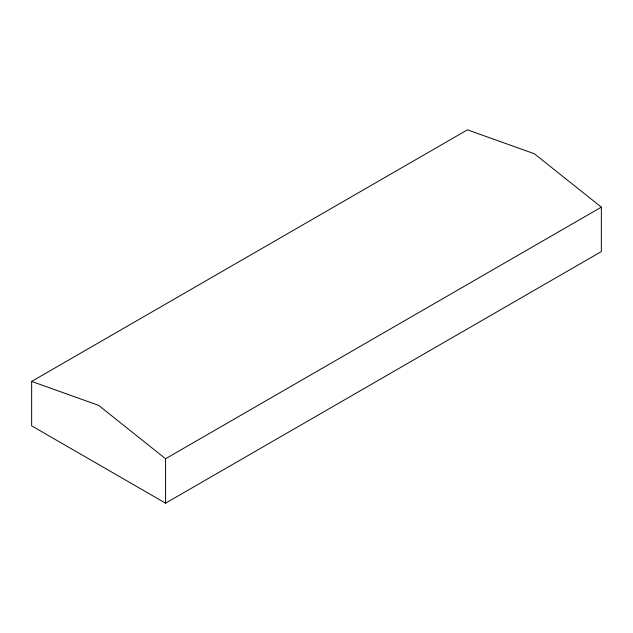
<?xml version="1.0" encoding="UTF-8"?>
<svg xmlns="http://www.w3.org/2000/svg" width="633" height="633" viewBox="0 0 633 633"><rect width="100%" height="100%" fill="white"/><g stroke="black" fill="none" stroke-linecap="round" stroke-linejoin="round"><path stroke-width="0.95" d="M31.65 381.422L467.431 129.828L534.387 153.764L601.35 207.149L601.35 251.578L165.569 503.172L31.65 425.851L31.65 381.422L98.613 405.357L165.569 458.743L165.569 503.172M165.569 458.743L601.35 207.149"/></g></svg>
